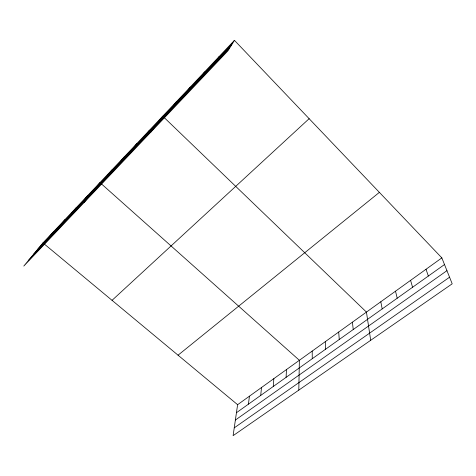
<?xml version="1.0" encoding="UTF-8"?>
<svg xmlns="http://www.w3.org/2000/svg" width="476" height="476" viewBox="0 0 476 476"><rect width="100%" height="100%" fill="white"/><g stroke="black" fill="none" stroke-linecap="round" stroke-linejoin="round"><path stroke-width="0.71" d="M298.803 390.124L299.374 360.29L101.59 184.039M286.094 377.343L286.469 369.572M273.26 386.482L273.843 378.646M260.717 395.419L261.502 387.518M248.442 404.16L249.424 396.193M441.847 257.891L237.607 404.689L233.109 435.659L452.2 283.809L441.847 257.891L234.442 40.341L42.941 242.897L23.8 266.072L227.903 50.872L234.442 40.341M217.324 59.357L219.299 56.358M202.3 75.232L204.579 71.93M187.699 90.666L190.251 87.084M173.496 105.678L176.31 101.828M150.731 132.239L162.744 116.18L366.443 312.083L370.691 340.298M146.227 134.494L149.529 130.156M133.131 148.333L136.654 143.77M120.374 161.816L124.111 157.038M107.951 174.948L111.884 169.974M83.901 202.705L99.96 182.588M83.681 200.598L87.977 195.261M71.828 213.123L76.297 207.613M60.273 225.338L64.903 219.662M49.004 237.244L53.788 231.419M38.015 248.859L232.782 43.018M33.487 254.345L231.235 45.506M28.655 260.193L229.581 48.171M112.05 300.332L309.138 118.685M178.054 355.191L379.378 192.363M236.447 412.704L444.501 264.537M235.376 420.046L446.952 270.665M234.24 427.853L449.564 277.21M42.941 242.897L237.607 404.689M426.026 269.261L428.34 276.044M410.586 280.358L412.573 287.272M395.52 291.187L397.192 298.226M380.812 301.76L382.186 308.912M352.407 322.175L353.234 329.535M338.698 332.028L339.257 339.483M325.292 341.661L325.608 349.205M312.191 351.08L312.268 358.708"/></g></svg>
